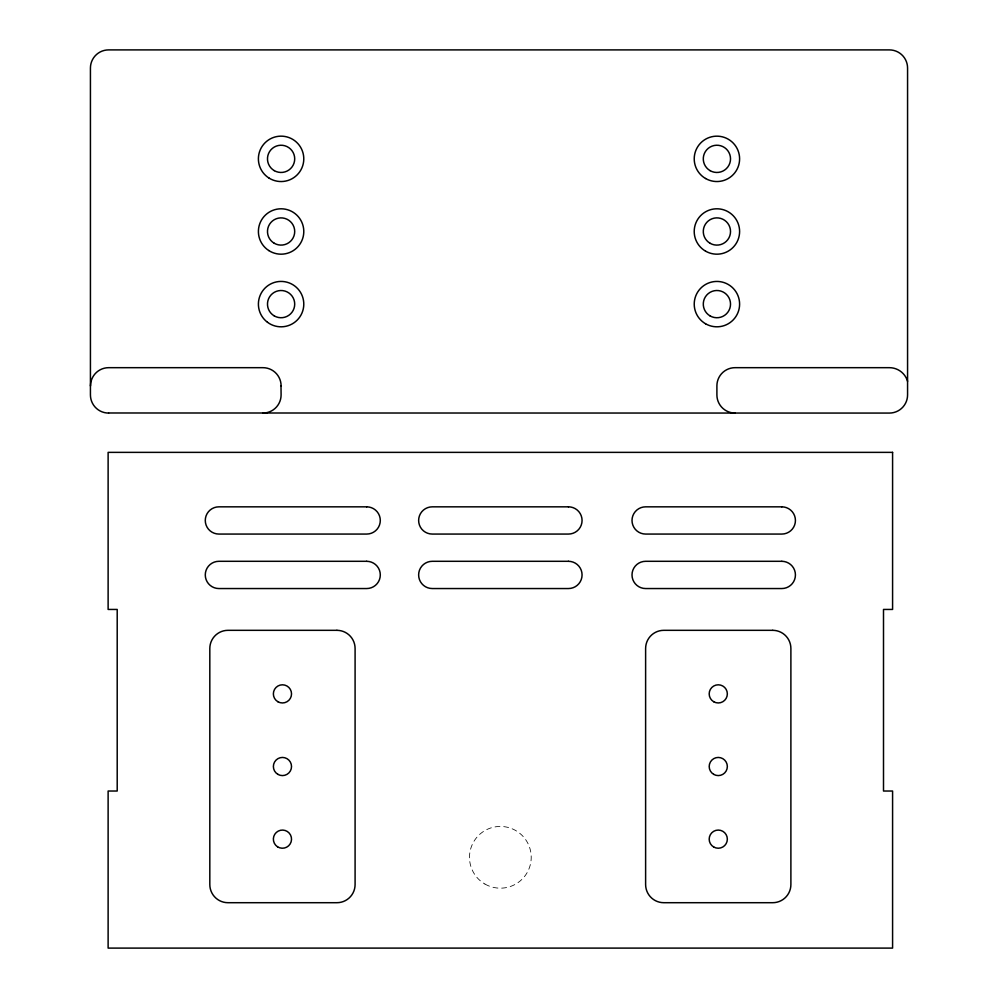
<?xml version="1.0" encoding="UTF-8"?>
<svg xmlns="http://www.w3.org/2000/svg" width="998" height="998" viewBox="0 0 998 998"><rect width="100%" height="100%" fill="white"/><g stroke="black" fill="none" stroke-linecap="round" stroke-linejoin="round"><path stroke-width="0.75" stroke-dasharray="4.99 3.74" d="M484.916 884.041A30.876 30.876 0 0 0 531.223 857.307A30.876 30.876 0 0 0 484.916 830.573A30.876 30.876 0 0 0 484.916 884.041"/><path stroke-width="1.5" d="M108.582 413.072A18.164 18.164 0 0 1 90.431 394.921L90.431 68.064A18.164 18.164 0 0 1 108.582 49.9L889.418 49.9A18.164 18.164 0 0 1 907.569 68.064L907.569 394.921A18.164 18.164 0 0 1 889.418 413.072L108.595 412.985M735.064 412.985L735.064 413.072A18.164 18.164 0 0 1 716.901 394.921L716.901 385.839A18.164 18.164 0 0 1 735.064 367.676L889.418 367.676A18.912 18.912 0 0 1 907.569 381.298L907.569 381.298M280.999 385.839L281.099 394.921A18.164 18.164 0 0 1 262.936 413.072L262.936 412.985M90.431 385.839L90.519 385.839A18.164 18.164 0 0 1 108.582 367.676L262.936 367.676A18.164 18.164 0 0 1 281.099 385.839M892.586 452.368L108.121 452.368L108.121 609.441L117.203 609.441L117.203 791.027L108.121 791.027L108.121 948.1L892.586 948.1L892.586 791.027L883.504 791.027L883.504 609.441L892.586 609.441L892.586 452.368M366.678 506.834L218.899 506.834A13.623 13.623 0 0 0 205.276 520.445A13.623 13.623 0 0 0 218.899 534.067L366.678 534.067A13.623 13.623 0 0 0 380.3 520.445A13.623 13.623 0 0 0 366.678 506.834M568.448 506.834L432.259 506.834A13.623 13.623 0 0 0 418.636 520.445A13.623 13.623 0 0 0 432.259 534.067L568.448 534.067A13.623 13.623 0 0 0 582.071 520.445A13.623 13.623 0 0 0 568.448 506.834M781.821 506.834L645.619 506.834A13.623 13.623 0 0 0 632.008 520.445A13.623 13.623 0 0 0 645.619 534.067L781.821 534.067A13.623 13.623 0 0 0 795.431 520.445A13.623 13.623 0 0 0 781.821 506.834M366.678 561.3L218.899 561.3A13.623 13.623 0 0 0 205.276 574.923A13.623 13.623 0 0 0 218.899 588.546L366.678 588.546A13.623 13.623 0 0 0 380.3 574.923A13.623 13.623 0 0 0 366.678 561.3M568.448 561.3L432.259 561.3A13.623 13.623 0 0 0 418.636 574.923A13.623 13.623 0 0 0 432.259 588.546L568.448 588.546A13.623 13.623 0 0 0 582.071 574.923A13.623 13.623 0 0 0 568.448 561.3M781.821 561.3L645.619 561.3A13.623 13.623 0 0 0 632.008 574.923A13.623 13.623 0 0 0 645.619 588.546L781.821 588.546A13.623 13.623 0 0 0 795.431 574.923A13.623 13.623 0 0 0 781.821 561.3M336.925 630.324L227.981 630.324A18.164 18.164 0 0 0 209.817 648.475L209.817 884.54A18.164 18.164 0 0 0 227.981 902.703L336.925 902.703A18.164 18.164 0 0 0 355.088 884.54L355.088 648.475A18.164 18.164 0 0 0 336.925 630.324M772.739 630.324L663.782 630.324A18.164 18.164 0 0 0 645.619 648.475L645.619 884.54A18.164 18.164 0 0 0 663.782 902.703L772.739 902.703A18.164 18.164 0 0 0 790.89 884.54L790.89 648.475A18.164 18.164 0 0 0 772.739 630.324M277.556 846.803A9.082 9.082 0 0 0 291.516 839.555A9.082 9.082 0 0 0 278.267 831.085A9.082 9.082 0 0 0 277.556 846.803M277.906 774.373A9.082 9.082 0 0 0 291.528 766.514A9.082 9.082 0 0 0 277.906 758.655A9.082 9.082 0 0 0 277.906 774.373M277.906 701.744A9.082 9.082 0 0 0 291.528 693.872A9.082 9.082 0 0 0 277.906 686.013A9.082 9.082 0 0 0 277.906 701.744M713.72 774.373A9.082 9.082 0 0 0 727.342 766.514A9.082 9.082 0 0 0 713.72 758.655A9.082 9.082 0 0 0 713.72 774.373M713.72 701.744A9.082 9.082 0 0 0 727.342 693.872A9.082 9.082 0 0 0 713.72 686.013A9.082 9.082 0 0 0 713.72 701.744M713.72 847.015A9.082 9.082 0 0 0 727.342 839.143A9.082 9.082 0 0 0 713.72 831.284A9.082 9.082 0 0 0 713.72 847.015M274.288 170.646A13.623 13.623 0 0 0 294.709 158.857A13.623 13.623 0 0 0 274.288 147.055A13.623 13.623 0 0 0 274.288 170.646M274.288 243.287A13.623 13.623 0 0 0 294.709 231.486A13.623 13.623 0 0 0 274.288 219.697A13.623 13.623 0 0 0 274.288 243.287M274.288 315.917A13.623 13.623 0 0 0 294.709 304.128A13.623 13.623 0 0 0 274.288 292.327A13.623 13.623 0 0 0 274.288 315.917M710.089 170.646A13.623 13.623 0 0 0 730.524 158.857A13.623 13.623 0 0 0 710.089 147.055A13.623 13.623 0 0 0 710.089 170.646M710.089 243.287A13.623 13.623 0 0 0 730.524 231.486A13.623 13.623 0 0 0 710.089 219.697A13.623 13.623 0 0 0 710.089 243.287M710.089 315.917A13.623 13.623 0 0 0 730.524 304.128A13.623 13.623 0 0 0 710.089 292.327A13.623 13.623 0 0 0 710.089 315.917M269.186 178.18A22.704 22.704 0 0 0 303.779 159.505A22.704 22.704 0 0 0 270.308 138.872A22.704 22.704 0 0 0 269.186 178.18M268.749 250.535A22.704 22.704 0 0 0 303.766 232.659A22.704 22.704 0 0 0 270.77 211.277A22.704 22.704 0 0 0 268.749 250.535M267.476 322.279A22.704 22.704 0 0 0 303.629 306.848A22.704 22.704 0 0 0 272.18 283.245A22.704 22.704 0 0 0 267.476 322.279M705.561 178.505A22.704 22.704 0 0 0 739.605 158.857A22.704 22.704 0 0 0 705.561 139.196A22.704 22.704 0 0 0 705.561 178.505M705.561 251.147A22.704 22.704 0 0 0 739.605 231.486A22.704 22.704 0 0 0 705.561 211.826A22.704 22.704 0 0 0 705.561 251.147M705.561 323.776A22.704 22.704 0 0 0 739.605 304.128A22.704 22.704 0 0 0 705.561 284.467A22.704 22.704 0 0 0 705.561 323.776"/></g></svg>
